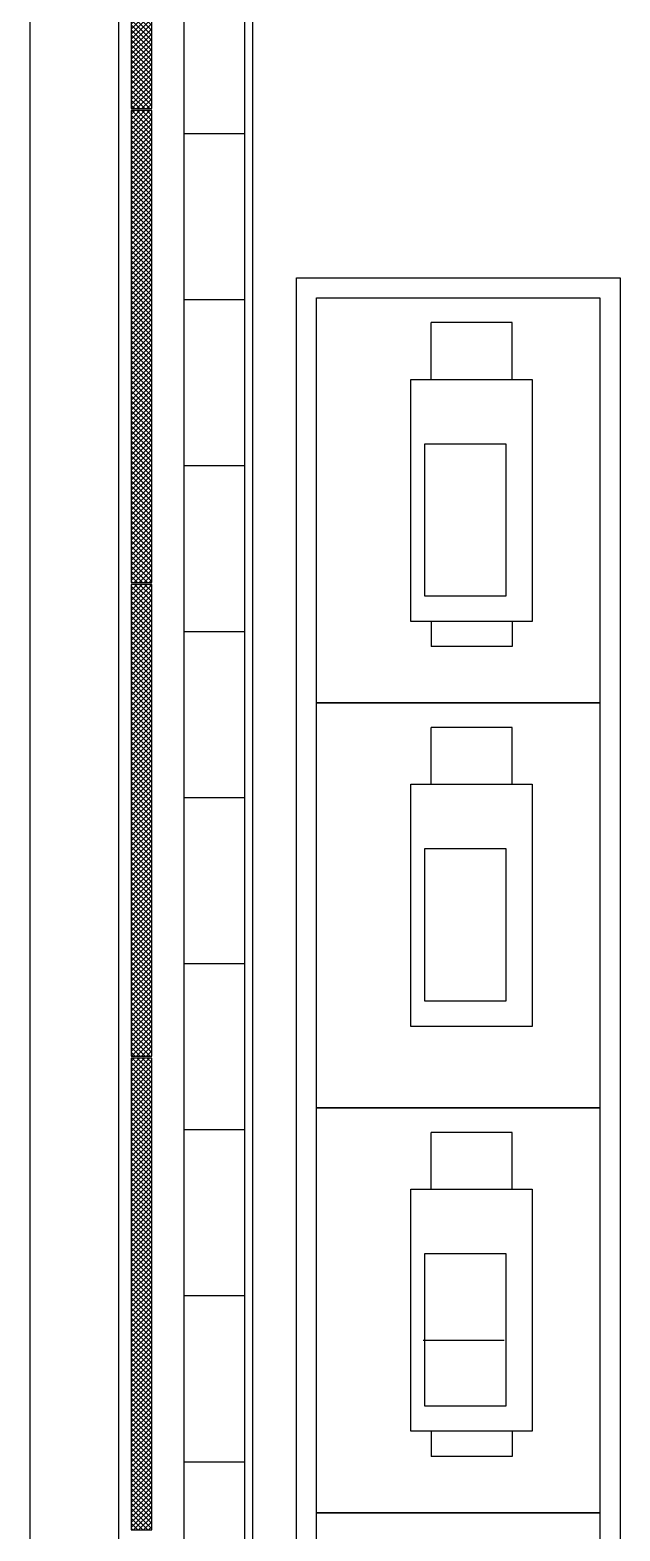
# Model space of a CAD drawing. Extents: x 2217 to 2324, y 363 to 419.
# Drawn here: x 2217.491 to 2218.95, y 405.729 to 409.436 of the extents above; entities that cross this region are included whole.
import ezdxf

# ---------------------------------------------------------------- set-up
doc = ezdxf.new("R2010")
doc.units = 0
doc.header["$LTSCALE"] = 12
doc.header["$MEASUREMENT"] = 0
for name, color, linetype in [('AISLACION', 2, 'CONTINUOUS'), ('MUEBLES', 2, 'CONTINUOUS'), ('MURO-INT', 4, 'CONTINUOUS'), ('PREMOLDHORMIGON', 7, 'CONTINUOUS')]:
    doc.layers.add(name, color=color, linetype=linetype)
pattern_1 = [(315, (0, 0), (0.006187184335, 0.006187184335), []), (45, (0, 0), (-0.006187184335, 0.006187184335), [])]

msp = doc.modelspace()

# ---------------------------------------------------------------- hatches: boundary and pattern name
at = {"layer": 'AISLACION'}
h = msp.add_hatch(dxfattribs=at)
h.set_pattern_fill('ANSI37', color=8, scale=0.07, angle=-90, style=0)
h.set_pattern_definition(pattern_1)
h.paths.add_polyline_path([(2217.7414, 409.2416), (2217.7922, 409.2416), (2217.7922, 410.4066), (2217.7414, 410.4066)])
h = msp.add_hatch(dxfattribs=at)
h.set_pattern_fill('ANSI37', color=8, scale=0.07, angle=-90, style=0)
h.set_pattern_definition(pattern_1)
h.paths.add_polyline_path([(2217.7414, 408.0716), (2217.7922, 408.0716), (2217.7922, 409.2366), (2217.7414, 409.2366)])
h = msp.add_hatch(dxfattribs=at)
h.set_pattern_fill('ANSI37', color=8, scale=0.07, angle=-90, style=0)
h.set_pattern_definition(pattern_1)
h.paths.add_polyline_path([(2217.7414, 406.9016), (2217.7922, 406.9016), (2217.7922, 408.0666), (2217.7414, 408.0666)])
h = msp.add_hatch(dxfattribs=at)
h.set_pattern_fill('ANSI37', color=8, scale=0.07, angle=-90, style=0)
h.set_pattern_definition(pattern_1)
h.paths.add_polyline_path([(2217.7414, 405.7316), (2217.7922, 405.7316), (2217.7922, 406.8966), (2217.7414, 406.8966)])
at = {"layer": 'MURO-INT'}
h = msp.add_hatch(dxfattribs=at)
h.set_pattern_fill('_U,_O', color=2, scale=0.41, pattern_type=0)
h.set_pattern_definition([(0, (0, 0), (0, 0.41), [])])
h.paths.add_polyline_path([(2218.0214, 412.7491), (2217.8714, 412.7491), (2217.8714, 401.0491), (2218.0214, 401.0491)])

# ---------------------------------------------------------------- linework, layer by layer
at = {"layer": 'AISLACION'}
for points in [[(2217.7414, 409.2416), (2217.7922, 409.2416), (2217.7922, 410.4066), (2217.7414, 410.4066)], [(2217.7414, 408.0716), (2217.7922, 408.0716), (2217.7922, 409.2366), (2217.7414, 409.2366)], [(2217.7414, 406.9016), (2217.7922, 406.9016), (2217.7922, 408.0666), (2217.7414, 408.0666)], [(2217.7414, 405.7316), (2217.7922, 405.7316), (2217.7922, 406.8966), (2217.7414, 406.8966)]]:
    msp.add_lwpolyline(points, close=True, dxfattribs=at)
at = {"layer": 'MUEBLES'}
for p, q in [((2218.483, 408.573), (2218.483, 408.7131)), ((2218.683, 408.7131), (2218.483, 408.7131)), ((2218.483, 408.573), (2218.483, 408.7131)), ((2218.683, 408.7131), (2218.483, 408.7131)), ((2218.483, 408.573), (2218.483, 408.7131)), ((2218.683, 408.7131), (2218.483, 408.7131)), ((2218.483, 408.573), (2218.483, 408.7131)), ((2218.683, 408.7131), (2218.483, 408.7131)), ((2218.483, 408.573), (2218.483, 408.7131)), ((2218.683, 408.7131), (2218.483, 408.7131)), ((2218.483, 408.573), (2218.483, 408.7131)), ((2218.683, 408.7131), (2218.483, 408.7131)), ((2218.483, 408.573), (2218.483, 408.7131)), ((2218.683, 408.7131), (2218.483, 408.7131)), ((2218.483, 408.573), (2218.483, 408.7131)), ((2218.683, 408.7131), (2218.483, 408.7131)), ((2218.483, 408.573), (2218.483, 408.7131)), ((2218.683, 408.7131), (2218.483, 408.7131)), ((2218.483, 408.573), (2218.483, 408.7131)), ((2218.683, 408.7131), (2218.483, 408.7131)), ((2218.483, 408.573), (2218.483, 408.7131)), ((2218.683, 408.7131), (2218.483, 408.7131)), ((2218.483, 408.573), (2218.483, 408.7131)), ((2218.683, 408.7131), (2218.483, 408.7131)), ((2218.483, 408.573), (2218.483, 408.7131)), ((2218.683, 408.7131), (2218.483, 408.7131)), ((2218.483, 408.573), (2218.483, 408.7131)), ((2218.683, 408.7131), (2218.483, 408.7131)), ((2218.483, 408.573), (2218.483, 408.7131)), ((2218.683, 408.7131), (2218.483, 408.7131)), ((2218.483, 408.573), (2218.483, 408.7131)), ((2218.683, 408.7131), (2218.483, 408.7131)), ((2218.483, 408.573), (2218.483, 408.7131)), ((2218.683, 408.7131), (2218.483, 408.7131)), ((2218.483, 408.573), (2218.483, 408.7131)), ((2218.683, 408.7131), (2218.483, 408.7131)), ((2218.483, 408.573), (2218.483, 408.7131)), ((2218.683, 408.7131), (2218.483, 408.7131)), ((2218.483, 408.573), (2218.483, 408.7131)), ((2218.683, 408.7131), (2218.483, 408.7131)), ((2218.483, 408.573), (2218.483, 408.7131)), ((2218.683, 408.7131), (2218.483, 408.7131)), ((2218.483, 408.573), (2218.483, 408.7131)), ((2218.683, 408.7131), (2218.483, 408.7131)), ((2218.483, 408.573), (2218.483, 408.7131)), ((2218.683, 408.7131), (2218.483, 408.7131)), ((2218.483, 408.573), (2218.483, 408.7131)), ((2218.683, 408.7131), (2218.483, 408.7131)), ((2218.483, 408.573), (2218.483, 408.7131)), ((2218.683, 408.7131), (2218.483, 408.7131)), ((2218.483, 408.573), (2218.483, 408.7131)), ((2218.683, 408.7131), (2218.483, 408.7131)), ((2218.483, 408.573), (2218.483, 408.7131)), ((2218.683, 408.7131), (2218.483, 408.7131)), ((2218.483, 408.573), (2218.483, 408.7131)), ((2218.683, 408.7131), (2218.483, 408.7131)), ((2218.483, 408.573), (2218.483, 408.7131)), ((2218.683, 408.7131), (2218.483, 408.7131)), ((2218.483, 408.573), (2218.483, 408.7131)), ((2218.683, 408.7131), (2218.483, 408.7131)), ((2218.483, 408.573), (2218.483, 408.7131)), ((2218.683, 408.7131), (2218.483, 408.7131)), ((2218.483, 408.573), (2218.483, 408.7131)), ((2218.683, 408.7131), (2218.483, 408.7131)), ((2218.683, 408.573), (2218.683, 408.7131)), ((2218.683, 408.573), (2218.683, 408.7131)), ((2218.683, 408.573), (2218.683, 408.7131)), ((2218.683, 408.573), (2218.683, 408.7131)), ((2218.683, 408.573), (2218.683, 408.7131)), ((2218.683, 408.573), (2218.683, 408.7131)), ((2218.683, 408.573), (2218.683, 408.7131)), ((2218.683, 408.573), (2218.683, 408.7131)), ((2218.683, 408.573), (2218.683, 408.7131)), ((2218.683, 408.573), (2218.683, 408.7131)), ((2218.683, 408.573), (2218.683, 408.7131)), ((2218.683, 408.573), (2218.683, 408.7131)), ((2218.683, 408.573), (2218.683, 408.7131)), ((2218.683, 408.573), (2218.683, 408.7131)), ((2218.683, 408.573), (2218.683, 408.7131)), ((2218.683, 408.573), (2218.683, 408.7131)), ((2218.683, 408.573), (2218.683, 408.7131)), ((2218.683, 408.573), (2218.683, 408.7131)), ((2218.683, 408.573), (2218.683, 408.7131)), ((2218.683, 408.573), (2218.683, 408.7131)), ((2218.683, 408.573), (2218.683, 408.7131)), ((2218.683, 408.573), (2218.683, 408.7131)), ((2218.683, 408.573), (2218.683, 408.7131)), ((2218.683, 408.573), (2218.683, 408.7131)), ((2218.683, 408.573), (2218.683, 408.7131)), ((2218.683, 408.573), (2218.683, 408.7131)), ((2218.683, 408.573), (2218.683, 408.7131)), ((2218.683, 408.573), (2218.683, 408.7131)), ((2218.683, 408.573), (2218.683, 408.7131)), ((2218.683, 408.573), (2218.683, 408.7131)), ((2218.683, 408.573), (2218.683, 408.7131)), ((2218.683, 408.573), (2218.683, 408.7131)), ((2218.483, 407.9753), (2218.483, 407.9131)), ((2218.483, 407.9753), (2218.483, 407.9131)), ((2218.483, 407.9753), (2218.483, 407.9131)), ((2218.483, 407.9753), (2218.483, 407.9131)), ((2218.483, 407.9753), (2218.483, 407.9131)), ((2218.483, 407.9753), (2218.483, 407.9131)), ((2218.483, 407.9753), (2218.483, 407.9131)), ((2218.483, 407.9753), (2218.483, 407.9131)), ((2218.483, 407.9753), (2218.483, 407.9131)), ((2218.483, 407.9753), (2218.483, 407.9131)), ((2218.483, 407.9753), (2218.483, 407.9131)), ((2218.483, 407.9753), (2218.483, 407.9131)), ((2218.483, 407.9753), (2218.483, 407.9131)), ((2218.483, 407.9753), (2218.483, 407.9131)), ((2218.483, 407.9753), (2218.483, 407.9131)), ((2218.483, 407.9753), (2218.483, 407.9131)), ((2218.483, 407.9753), (2218.483, 407.9131)), ((2218.483, 407.9753), (2218.483, 407.9131)), ((2218.483, 407.9753), (2218.483, 407.9131)), ((2218.483, 407.9753), (2218.483, 407.9131)), ((2218.483, 407.9753), (2218.483, 407.9131)), ((2218.483, 407.9753), (2218.483, 407.9131)), ((2218.483, 407.9753), (2218.483, 407.9131)), ((2218.483, 407.9753), (2218.483, 407.9131)), ((2218.483, 407.9753), (2218.483, 407.9131)), ((2218.483, 407.9753), (2218.483, 407.9131)), ((2218.483, 407.9753), (2218.483, 407.9131)), ((2218.483, 407.9753), (2218.483, 407.9131)), ((2218.483, 407.9753), (2218.483, 407.9131)), ((2218.483, 407.9753), (2218.483, 407.9131)), ((2218.483, 407.9753), (2218.483, 407.9131)), ((2218.483, 407.9753), (2218.483, 407.9131)), ((2218.683, 407.9753), (2218.683, 407.9131)), ((2218.683, 407.9753), (2218.683, 407.9131)), ((2218.683, 407.9753), (2218.683, 407.9131)), ((2218.683, 407.9753), (2218.683, 407.9131)), ((2218.683, 407.9753), (2218.683, 407.9131)), ((2218.683, 407.9753), (2218.683, 407.9131)), ((2218.683, 407.9753), (2218.683, 407.9131)), ((2218.683, 407.9753), (2218.683, 407.9131)), ((2218.683, 407.9753), (2218.683, 407.9131)), ((2218.683, 407.9753), (2218.683, 407.9131)), ((2218.683, 407.9753), (2218.683, 407.9131)), ((2218.683, 407.9753), (2218.683, 407.9131)), ((2218.683, 407.9753), (2218.683, 407.9131)), ((2218.683, 407.9753), (2218.683, 407.9131)), ((2218.683, 407.9753), (2218.683, 407.9131)), ((2218.683, 407.9753), (2218.683, 407.9131)), ((2218.683, 407.9753), (2218.683, 407.9131)), ((2218.683, 407.9753), (2218.683, 407.9131)), ((2218.683, 407.9753), (2218.683, 407.9131)), ((2218.683, 407.9753), (2218.683, 407.9131)), ((2218.683, 407.9753), (2218.683, 407.9131)), ((2218.683, 407.9753), (2218.683, 407.9131)), ((2218.683, 407.9753), (2218.683, 407.9131)), ((2218.683, 407.9753), (2218.683, 407.9131)), ((2218.683, 407.9753), (2218.683, 407.9131)), ((2218.683, 407.9753), (2218.683, 407.9131)), ((2218.683, 407.9753), (2218.683, 407.9131)), ((2218.683, 407.9753), (2218.683, 407.9131)), ((2218.683, 407.9753), (2218.683, 407.9131)), ((2218.683, 407.9753), (2218.683, 407.9131)), ((2218.683, 407.9753), (2218.683, 407.9131)), ((2218.683, 407.9753), (2218.683, 407.9131)), ((2218.683, 407.9131), (2218.483, 407.9131)), ((2218.683, 407.9131), (2218.483, 407.9131)), ((2218.683, 407.9131), (2218.483, 407.9131)), ((2218.683, 407.9131), (2218.483, 407.9131)), ((2218.683, 407.9131), (2218.483, 407.9131)), ((2218.683, 407.9131), (2218.483, 407.9131)), ((2218.683, 407.9131), (2218.483, 407.9131)), ((2218.683, 407.9131), (2218.483, 407.9131)), ((2218.683, 407.9131), (2218.483, 407.9131)), ((2218.683, 407.9131), (2218.483, 407.9131)), ((2218.683, 407.9131), (2218.483, 407.9131)), ((2218.683, 407.9131), (2218.483, 407.9131)), ((2218.683, 407.9131), (2218.483, 407.9131)), ((2218.683, 407.9131), (2218.483, 407.9131)), ((2218.683, 407.9131), (2218.483, 407.9131)), ((2218.683, 407.9131), (2218.483, 407.9131)), ((2218.683, 407.9131), (2218.483, 407.9131)), ((2218.683, 407.9131), (2218.483, 407.9131)), ((2218.683, 407.9131), (2218.483, 407.9131)), ((2218.683, 407.9131), (2218.483, 407.9131)), ((2218.683, 407.9131), (2218.483, 407.9131)), ((2218.683, 407.9131), (2218.483, 407.9131)), ((2218.683, 407.9131), (2218.483, 407.9131)), ((2218.683, 407.9131), (2218.483, 407.9131)), ((2218.683, 407.9131), (2218.483, 407.9131)), ((2218.683, 407.9131), (2218.483, 407.9131)), ((2218.683, 407.9131), (2218.483, 407.9131)), ((2218.683, 407.9131), (2218.483, 407.9131)), ((2218.683, 407.9131), (2218.483, 407.9131)), ((2218.683, 407.9131), (2218.483, 407.9131)), ((2218.683, 407.9131), (2218.483, 407.9131)), ((2218.683, 407.9131), (2218.483, 407.9131)), ((2218.483, 407.573), (2218.483, 407.7131)), ((2218.683, 407.7131), (2218.483, 407.7131)), ((2218.483, 407.573), (2218.483, 407.7131)), ((2218.683, 407.7131), (2218.483, 407.7131)), ((2218.483, 407.573), (2218.483, 407.7131)), ((2218.683, 407.7131), (2218.483, 407.7131)), ((2218.483, 407.573), (2218.483, 407.7131)), ((2218.683, 407.7131), (2218.483, 407.7131)), ((2218.483, 407.573), (2218.483, 407.7131)), ((2218.683, 407.7131), (2218.483, 407.7131)), ((2218.483, 407.573), (2218.483, 407.7131)), ((2218.683, 407.7131), (2218.483, 407.7131)), ((2218.483, 407.573), (2218.483, 407.7131)), ((2218.683, 407.7131), (2218.483, 407.7131)), ((2218.483, 407.573), (2218.483, 407.7131)), ((2218.683, 407.7131), (2218.483, 407.7131)), ((2218.483, 407.573), (2218.483, 407.7131)), ((2218.683, 407.7131), (2218.483, 407.7131)), ((2218.483, 407.573), (2218.483, 407.7131)), ((2218.683, 407.7131), (2218.483, 407.7131)), ((2218.483, 407.573), (2218.483, 407.7131)), ((2218.683, 407.7131), (2218.483, 407.7131)), ((2218.483, 407.573), (2218.483, 407.7131)), ((2218.683, 407.7131), (2218.483, 407.7131)), ((2218.483, 407.573), (2218.483, 407.7131)), ((2218.683, 407.7131), (2218.483, 407.7131)), ((2218.483, 407.573), (2218.483, 407.7131)), ((2218.683, 407.7131), (2218.483, 407.7131)), ((2218.483, 407.573), (2218.483, 407.7131)), ((2218.683, 407.7131), (2218.483, 407.7131)), ((2218.483, 407.573), (2218.483, 407.7131)), ((2218.683, 407.7131), (2218.483, 407.7131)), ((2218.483, 407.573), (2218.483, 407.7131)), ((2218.683, 407.7131), (2218.483, 407.7131)), ((2218.483, 407.573), (2218.483, 407.7131)), ((2218.683, 407.7131), (2218.483, 407.7131)), ((2218.483, 407.573), (2218.483, 407.7131)), ((2218.683, 407.7131), (2218.483, 407.7131)), ((2218.483, 407.573), (2218.483, 407.7131)), ((2218.683, 407.7131), (2218.483, 407.7131)), ((2218.483, 407.573), (2218.483, 407.7131)), ((2218.683, 407.7131), (2218.483, 407.7131)), ((2218.483, 407.573), (2218.483, 407.7131)), ((2218.683, 407.7131), (2218.483, 407.7131)), ((2218.483, 407.573), (2218.483, 407.7131)), ((2218.683, 407.7131), (2218.483, 407.7131)), ((2218.483, 407.573), (2218.483, 407.7131)), ((2218.683, 407.7131), (2218.483, 407.7131)), ((2218.483, 407.573), (2218.483, 407.7131)), ((2218.683, 407.7131), (2218.483, 407.7131)), ((2218.483, 407.573), (2218.483, 407.7131)), ((2218.683, 407.7131), (2218.483, 407.7131)), ((2218.483, 407.573), (2218.483, 407.7131)), ((2218.683, 407.7131), (2218.483, 407.7131)), ((2218.483, 407.573), (2218.483, 407.7131)), ((2218.683, 407.7131), (2218.483, 407.7131)), ((2218.483, 407.573), (2218.483, 407.7131)), ((2218.683, 407.7131), (2218.483, 407.7131)), ((2218.483, 407.573), (2218.483, 407.7131)), ((2218.683, 407.7131), (2218.483, 407.7131)), ((2218.483, 407.573), (2218.483, 407.7131)), ((2218.683, 407.7131), (2218.483, 407.7131)), ((2218.483, 407.573), (2218.483, 407.7131)), ((2218.683, 407.7131), (2218.483, 407.7131)), ((2218.683, 407.573), (2218.683, 407.7131)), ((2218.683, 407.573), (2218.683, 407.7131)), ((2218.683, 407.573), (2218.683, 407.7131)), ((2218.683, 407.573), (2218.683, 407.7131)), ((2218.683, 407.573), (2218.683, 407.7131)), ((2218.683, 407.573), (2218.683, 407.7131)), ((2218.683, 407.573), (2218.683, 407.7131)), ((2218.683, 407.573), (2218.683, 407.7131)), ((2218.683, 407.573), (2218.683, 407.7131)), ((2218.683, 407.573), (2218.683, 407.7131)), ((2218.683, 407.573), (2218.683, 407.7131)), ((2218.683, 407.573), (2218.683, 407.7131)), ((2218.683, 407.573), (2218.683, 407.7131)), ((2218.683, 407.573), (2218.683, 407.7131)), ((2218.683, 407.573), (2218.683, 407.7131)), ((2218.683, 407.573), (2218.683, 407.7131)), ((2218.683, 407.573), (2218.683, 407.7131)), ((2218.683, 407.573), (2218.683, 407.7131)), ((2218.683, 407.573), (2218.683, 407.7131)), ((2218.683, 407.573), (2218.683, 407.7131)), ((2218.683, 407.573), (2218.683, 407.7131)), ((2218.683, 407.573), (2218.683, 407.7131)), ((2218.683, 407.573), (2218.683, 407.7131)), ((2218.683, 407.573), (2218.683, 407.7131)), ((2218.683, 407.573), (2218.683, 407.7131)), ((2218.683, 407.573), (2218.683, 407.7131)), ((2218.683, 407.573), (2218.683, 407.7131)), ((2218.683, 407.573), (2218.683, 407.7131)), ((2218.683, 407.573), (2218.683, 407.7131)), ((2218.683, 407.573), (2218.683, 407.7131)), ((2218.683, 407.573), (2218.683, 407.7131)), ((2218.683, 407.573), (2218.683, 407.7131)), ((2218.483, 406.573), (2218.483, 406.7131)), ((2218.683, 406.7131), (2218.483, 406.7131)), ((2218.483, 406.573), (2218.483, 406.7131)), ((2218.683, 406.7131), (2218.483, 406.7131)), ((2218.483, 406.573), (2218.483, 406.7131)), ((2218.683, 406.7131), (2218.483, 406.7131)), ((2218.483, 406.573), (2218.483, 406.7131)), ((2218.683, 406.7131), (2218.483, 406.7131)), ((2218.483, 406.573), (2218.483, 406.7131)), ((2218.683, 406.7131), (2218.483, 406.7131)), ((2218.483, 406.573), (2218.483, 406.7131)), ((2218.683, 406.7131), (2218.483, 406.7131)), ((2218.483, 406.573), (2218.483, 406.7131)), ((2218.683, 406.7131), (2218.483, 406.7131)), ((2218.483, 406.573), (2218.483, 406.7131)), ((2218.683, 406.7131), (2218.483, 406.7131)), ((2218.483, 406.573), (2218.483, 406.7131)), ((2218.683, 406.7131), (2218.483, 406.7131)), ((2218.483, 406.573), (2218.483, 406.7131)), ((2218.683, 406.7131), (2218.483, 406.7131)), ((2218.483, 406.573), (2218.483, 406.7131)), ((2218.683, 406.7131), (2218.483, 406.7131)), ((2218.483, 406.573), (2218.483, 406.7131)), ((2218.683, 406.7131), (2218.483, 406.7131)), ((2218.483, 406.573), (2218.483, 406.7131)), ((2218.683, 406.7131), (2218.483, 406.7131)), ((2218.483, 406.573), (2218.483, 406.7131)), ((2218.683, 406.7131), (2218.483, 406.7131)), ((2218.483, 406.573), (2218.483, 406.7131)), ((2218.683, 406.7131), (2218.483, 406.7131)), ((2218.483, 406.573), (2218.483, 406.7131)), ((2218.683, 406.7131), (2218.483, 406.7131)), ((2218.483, 406.573), (2218.483, 406.7131)), ((2218.683, 406.7131), (2218.483, 406.7131)), ((2218.483, 406.573), (2218.483, 406.7131)), ((2218.683, 406.7131), (2218.483, 406.7131)), ((2218.483, 406.573), (2218.483, 406.7131)), ((2218.683, 406.7131), (2218.483, 406.7131)), ((2218.483, 406.573), (2218.483, 406.7131)), ((2218.683, 406.7131), (2218.483, 406.7131)), ((2218.483, 406.573), (2218.483, 406.7131)), ((2218.683, 406.7131), (2218.483, 406.7131)), ((2218.483, 406.573), (2218.483, 406.7131)), ((2218.683, 406.7131), (2218.483, 406.7131)), ((2218.483, 406.573), (2218.483, 406.7131)), ((2218.683, 406.7131), (2218.483, 406.7131)), ((2218.483, 406.573), (2218.483, 406.7131)), ((2218.683, 406.7131), (2218.483, 406.7131)), ((2218.483, 406.573), (2218.483, 406.7131)), ((2218.683, 406.7131), (2218.483, 406.7131)), ((2218.483, 406.573), (2218.483, 406.7131)), ((2218.683, 406.7131), (2218.483, 406.7131)), ((2218.483, 406.573), (2218.483, 406.7131)), ((2218.683, 406.7131), (2218.483, 406.7131)), ((2218.483, 406.573), (2218.483, 406.7131)), ((2218.683, 406.7131), (2218.483, 406.7131)), ((2218.483, 406.573), (2218.483, 406.7131)), ((2218.683, 406.7131), (2218.483, 406.7131)), ((2218.483, 406.573), (2218.483, 406.7131)), ((2218.683, 406.7131), (2218.483, 406.7131)), ((2218.483, 406.573), (2218.483, 406.7131)), ((2218.683, 406.7131), (2218.483, 406.7131)), ((2218.483, 406.573), (2218.483, 406.7131)), ((2218.683, 406.7131), (2218.483, 406.7131)), ((2218.683, 406.573), (2218.683, 406.7131)), ((2218.683, 406.573), (2218.683, 406.7131)), ((2218.683, 406.573), (2218.683, 406.7131)), ((2218.683, 406.573), (2218.683, 406.7131)), ((2218.683, 406.573), (2218.683, 406.7131)), ((2218.683, 406.573), (2218.683, 406.7131)), ((2218.683, 406.573), (2218.683, 406.7131)), ((2218.683, 406.573), (2218.683, 406.7131)), ((2218.683, 406.573), (2218.683, 406.7131)), ((2218.683, 406.573), (2218.683, 406.7131)), ((2218.683, 406.573), (2218.683, 406.7131)), ((2218.683, 406.573), (2218.683, 406.7131)), ((2218.683, 406.573), (2218.683, 406.7131)), ((2218.683, 406.573), (2218.683, 406.7131)), ((2218.683, 406.573), (2218.683, 406.7131)), ((2218.683, 406.573), (2218.683, 406.7131)), ((2218.683, 406.573), (2218.683, 406.7131)), ((2218.683, 406.573), (2218.683, 406.7131)), ((2218.683, 406.573), (2218.683, 406.7131)), ((2218.683, 406.573), (2218.683, 406.7131)), ((2218.683, 406.573), (2218.683, 406.7131)), ((2218.683, 406.573), (2218.683, 406.7131)), ((2218.683, 406.573), (2218.683, 406.7131)), ((2218.683, 406.573), (2218.683, 406.7131)), ((2218.683, 406.573), (2218.683, 406.7131)), ((2218.683, 406.573), (2218.683, 406.7131)), ((2218.683, 406.573), (2218.683, 406.7131)), ((2218.683, 406.573), (2218.683, 406.7131)), ((2218.683, 406.573), (2218.683, 406.7131)), ((2218.683, 406.573), (2218.683, 406.7131)), ((2218.683, 406.573), (2218.683, 406.7131)), ((2218.683, 406.573), (2218.683, 406.7131)), ((2218.6637, 406.1992), (2218.4637, 406.1992)), ((2218.6637, 406.1992), (2218.4637, 406.1992)), ((2218.6637, 406.1992), (2218.4637, 406.1992)), ((2218.6637, 406.1992), (2218.4637, 406.1992)), ((2218.6637, 406.1992), (2218.4637, 406.1992)), ((2218.6637, 406.1992), (2218.4637, 406.1992)), ((2218.6637, 406.1992), (2218.4637, 406.1992)), ((2218.6637, 406.1992), (2218.4637, 406.1992)), ((2218.6637, 406.1992), (2218.4637, 406.1992)), ((2218.6637, 406.1992), (2218.4637, 406.1992)), ((2218.6637, 406.1992), (2218.4637, 406.1992)), ((2218.6637, 406.1992), (2218.4637, 406.1992)), ((2218.6637, 406.1992), (2218.4637, 406.1992)), ((2218.6637, 406.1992), (2218.4637, 406.1992)), ((2218.6637, 406.1992), (2218.4637, 406.1992)), ((2218.6637, 406.1992), (2218.4637, 406.1992)), ((2218.6637, 406.1992), (2218.4637, 406.1992)), ((2218.6637, 406.1992), (2218.4637, 406.1992)), ((2218.6637, 406.1992), (2218.4637, 406.1992)), ((2218.6637, 406.1992), (2218.4637, 406.1992)), ((2218.6637, 406.1992), (2218.4637, 406.1992)), ((2218.6637, 406.1992), (2218.4637, 406.1992)), ((2218.6637, 406.1992), (2218.4637, 406.1992)), ((2218.6637, 406.1992), (2218.4637, 406.1992)), ((2218.6637, 406.1992), (2218.4637, 406.1992)), ((2218.6637, 406.1992), (2218.4637, 406.1992)), ((2218.6637, 406.1992), (2218.4637, 406.1992)), ((2218.6637, 406.1992), (2218.4637, 406.1992)), ((2218.6637, 406.1992), (2218.4637, 406.1992)), ((2218.6637, 406.1992), (2218.4637, 406.1992)), ((2218.6637, 406.1992), (2218.4637, 406.1992)), ((2218.6637, 406.1992), (2218.4637, 406.1992)), ((2218.483, 405.9753), (2218.483, 405.9131)), ((2218.483, 405.9753), (2218.483, 405.9131)), ((2218.483, 405.9753), (2218.483, 405.9131)), ((2218.483, 405.9753), (2218.483, 405.9131)), ((2218.483, 405.9753), (2218.483, 405.9131)), ((2218.483, 405.9753), (2218.483, 405.9131)), ((2218.483, 405.9753), (2218.483, 405.9131)), ((2218.483, 405.9753), (2218.483, 405.9131)), ((2218.483, 405.9753), (2218.483, 405.9131)), ((2218.483, 405.9753), (2218.483, 405.9131)), ((2218.483, 405.9753), (2218.483, 405.9131)), ((2218.483, 405.9753), (2218.483, 405.9131)), ((2218.483, 405.9753), (2218.483, 405.9131)), ((2218.483, 405.9753), (2218.483, 405.9131)), ((2218.483, 405.9753), (2218.483, 405.9131)), ((2218.483, 405.9753), (2218.483, 405.9131)), ((2218.483, 405.9753), (2218.483, 405.9131)), ((2218.483, 405.9753), (2218.483, 405.9131)), ((2218.483, 405.9753), (2218.483, 405.9131)), ((2218.483, 405.9753), (2218.483, 405.9131)), ((2218.483, 405.9753), (2218.483, 405.9131)), ((2218.483, 405.9753), (2218.483, 405.9131)), ((2218.483, 405.9753), (2218.483, 405.9131)), ((2218.483, 405.9753), (2218.483, 405.9131)), ((2218.483, 405.9753), (2218.483, 405.9131)), ((2218.483, 405.9753), (2218.483, 405.9131)), ((2218.483, 405.9753), (2218.483, 405.9131)), ((2218.483, 405.9753), (2218.483, 405.9131)), ((2218.483, 405.9753), (2218.483, 405.9131)), ((2218.483, 405.9753), (2218.483, 405.9131)), ((2218.483, 405.9753), (2218.483, 405.9131)), ((2218.483, 405.9753), (2218.483, 405.9131)), ((2218.683, 405.9753), (2218.683, 405.9131)), ((2218.683, 405.9753), (2218.683, 405.9131)), ((2218.683, 405.9753), (2218.683, 405.9131)), ((2218.683, 405.9753), (2218.683, 405.9131)), ((2218.683, 405.9753), (2218.683, 405.9131)), ((2218.683, 405.9753), (2218.683, 405.9131)), ((2218.683, 405.9753), (2218.683, 405.9131)), ((2218.683, 405.9753), (2218.683, 405.9131)), ((2218.683, 405.9753), (2218.683, 405.9131)), ((2218.683, 405.9753), (2218.683, 405.9131)), ((2218.683, 405.9753), (2218.683, 405.9131)), ((2218.683, 405.9753), (2218.683, 405.9131)), ((2218.683, 405.9753), (2218.683, 405.9131)), ((2218.683, 405.9753), (2218.683, 405.9131)), ((2218.683, 405.9753), (2218.683, 405.9131)), ((2218.683, 405.9753), (2218.683, 405.9131)), ((2218.683, 405.9753), (2218.683, 405.9131)), ((2218.683, 405.9753), (2218.683, 405.9131)), ((2218.683, 405.9753), (2218.683, 405.9131)), ((2218.683, 405.9753), (2218.683, 405.9131)), ((2218.683, 405.9753), (2218.683, 405.9131)), ((2218.683, 405.9753), (2218.683, 405.9131)), ((2218.683, 405.9753), (2218.683, 405.9131)), ((2218.683, 405.9753), (2218.683, 405.9131)), ((2218.683, 405.9753), (2218.683, 405.9131)), ((2218.683, 405.9753), (2218.683, 405.9131)), ((2218.683, 405.9753), (2218.683, 405.9131)), ((2218.683, 405.9753), (2218.683, 405.9131)), ((2218.683, 405.9753), (2218.683, 405.9131)), ((2218.683, 405.9753), (2218.683, 405.9131)), ((2218.683, 405.9753), (2218.683, 405.9131)), ((2218.683, 405.9753), (2218.683, 405.9131)), ((2218.683, 405.9131), (2218.483, 405.9131)), ((2218.683, 405.9131), (2218.483, 405.9131)), ((2218.683, 405.9131), (2218.483, 405.9131)), ((2218.683, 405.9131), (2218.483, 405.9131)), ((2218.683, 405.9131), (2218.483, 405.9131)), ((2218.683, 405.9131), (2218.483, 405.9131)), ((2218.683, 405.9131), (2218.483, 405.9131)), ((2218.683, 405.9131), (2218.483, 405.9131)), ((2218.683, 405.9131), (2218.483, 405.9131)), ((2218.683, 405.9131), (2218.483, 405.9131)), ((2218.683, 405.9131), (2218.483, 405.9131)), ((2218.683, 405.9131), (2218.483, 405.9131)), ((2218.683, 405.9131), (2218.483, 405.9131)), ((2218.683, 405.9131), (2218.483, 405.9131)), ((2218.683, 405.9131), (2218.483, 405.9131)), ((2218.683, 405.9131), (2218.483, 405.9131)), ((2218.683, 405.9131), (2218.483, 405.9131)), ((2218.683, 405.9131), (2218.483, 405.9131)), ((2218.683, 405.9131), (2218.483, 405.9131)), ((2218.683, 405.9131), (2218.483, 405.9131)), ((2218.683, 405.9131), (2218.483, 405.9131)), ((2218.683, 405.9131), (2218.483, 405.9131)), ((2218.683, 405.9131), (2218.483, 405.9131)), ((2218.683, 405.9131), (2218.483, 405.9131)), ((2218.683, 405.9131), (2218.483, 405.9131)), ((2218.683, 405.9131), (2218.483, 405.9131)), ((2218.683, 405.9131), (2218.483, 405.9131)), ((2218.683, 405.9131), (2218.483, 405.9131)), ((2218.683, 405.9131), (2218.483, 405.9131)), ((2218.683, 405.9131), (2218.483, 405.9131)), ((2218.683, 405.9131), (2218.483, 405.9131)), ((2218.683, 405.9131), (2218.483, 405.9131))]:
    msp.add_line(p, q, dxfattribs=at)
at = {"layer": 'MUEBLES', "color": 8}
msp.add_lwpolyline([(2218.1499, 408.8241), (2218.9499, 408.8241), (2218.9499, 403.7241), (2218.1499, 403.7241)], close=True, dxfattribs=at)
at = {"layer": 'MUEBLES'}
for points in [[(2218.8999, 407.7741), (2218.1999, 407.7741), (2218.1999, 408.7741), (2218.8999, 408.7741)], [(2218.433, 407.9753), (2218.433, 408.573), (2218.733, 408.573), (2218.733, 407.9753)], [(2218.433, 407.9753), (2218.433, 408.573), (2218.733, 408.573), (2218.733, 407.9753)], [(2218.433, 407.9753), (2218.433, 408.573), (2218.733, 408.573), (2218.733, 407.9753)], [(2218.433, 407.9753), (2218.433, 408.573), (2218.733, 408.573), (2218.733, 407.9753)], [(2218.433, 407.9753), (2218.433, 408.573), (2218.733, 408.573), (2218.733, 407.9753)], [(2218.433, 407.9753), (2218.433, 408.573), (2218.733, 408.573), (2218.733, 407.9753)], [(2218.433, 407.9753), (2218.433, 408.573), (2218.733, 408.573), (2218.733, 407.9753)], [(2218.433, 407.9753), (2218.433, 408.573), (2218.733, 408.573), (2218.733, 407.9753)], [(2218.433, 407.9753), (2218.433, 408.573), (2218.733, 408.573), (2218.733, 407.9753)], [(2218.433, 407.9753), (2218.433, 408.573), (2218.733, 408.573), (2218.733, 407.9753)], [(2218.433, 407.9753), (2218.433, 408.573), (2218.733, 408.573), (2218.733, 407.9753)], [(2218.433, 407.9753), (2218.433, 408.573), (2218.733, 408.573), (2218.733, 407.9753)], [(2218.433, 407.9753), (2218.433, 408.573), (2218.733, 408.573), (2218.733, 407.9753)], [(2218.433, 407.9753), (2218.433, 408.573), (2218.733, 408.573), (2218.733, 407.9753)], [(2218.433, 407.9753), (2218.433, 408.573), (2218.733, 408.573), (2218.733, 407.9753)], [(2218.433, 407.9753), (2218.433, 408.573), (2218.733, 408.573), (2218.733, 407.9753)], [(2218.433, 407.9753), (2218.433, 408.573), (2218.733, 408.573), (2218.733, 407.9753)], [(2218.433, 407.9753), (2218.433, 408.573), (2218.733, 408.573), (2218.733, 407.9753)], [(2218.433, 407.9753), (2218.433, 408.573), (2218.733, 408.573), (2218.733, 407.9753)], [(2218.433, 407.9753), (2218.433, 408.573), (2218.733, 408.573), (2218.733, 407.9753)], [(2218.433, 407.9753), (2218.433, 408.573), (2218.733, 408.573), (2218.733, 407.9753)], [(2218.433, 407.9753), (2218.433, 408.573), (2218.733, 408.573), (2218.733, 407.9753)], [(2218.433, 407.9753), (2218.433, 408.573), (2218.733, 408.573), (2218.733, 407.9753)], [(2218.433, 407.9753), (2218.433, 408.573), (2218.733, 408.573), (2218.733, 407.9753)], [(2218.433, 407.9753), (2218.433, 408.573), (2218.733, 408.573), (2218.733, 407.9753)], [(2218.433, 407.9753), (2218.433, 408.573), (2218.733, 408.573), (2218.733, 407.9753)], [(2218.433, 407.9753), (2218.433, 408.573), (2218.733, 408.573), (2218.733, 407.9753)], [(2218.433, 407.9753), (2218.433, 408.573), (2218.733, 408.573), (2218.733, 407.9753)], [(2218.433, 407.9753), (2218.433, 408.573), (2218.733, 408.573), (2218.733, 407.9753)], [(2218.433, 407.9753), (2218.433, 408.573), (2218.733, 408.573), (2218.733, 407.9753)], [(2218.433, 407.9753), (2218.433, 408.573), (2218.733, 408.573), (2218.733, 407.9753)], [(2218.433, 407.9753), (2218.433, 408.573), (2218.733, 408.573), (2218.733, 407.9753)], [(2218.4675, 408.0375), (2218.4675, 408.4142), (2218.6675, 408.4142), (2218.6675, 408.0375)], [(2218.4675, 408.0375), (2218.4675, 408.4142), (2218.6675, 408.4142), (2218.6675, 408.0375)], [(2218.4675, 408.0375), (2218.4675, 408.4142), (2218.6675, 408.4142), (2218.6675, 408.0375)], [(2218.4675, 408.0375), (2218.4675, 408.4142), (2218.6675, 408.4142), (2218.6675, 408.0375)], [(2218.4675, 408.0375), (2218.4675, 408.4142), (2218.6675, 408.4142), (2218.6675, 408.0375)], [(2218.4675, 408.0375), (2218.4675, 408.4142), (2218.6675, 408.4142), (2218.6675, 408.0375)], [(2218.4675, 408.0375), (2218.4675, 408.4142), (2218.6675, 408.4142), (2218.6675, 408.0375)], [(2218.4675, 408.0375), (2218.4675, 408.4142), (2218.6675, 408.4142), (2218.6675, 408.0375)], [(2218.4675, 408.0375), (2218.4675, 408.4142), (2218.6675, 408.4142), (2218.6675, 408.0375)], [(2218.4675, 408.0375), (2218.4675, 408.4142), (2218.6675, 408.4142), (2218.6675, 408.0375)], [(2218.4675, 408.0375), (2218.4675, 408.4142), (2218.6675, 408.4142), (2218.6675, 408.0375)], [(2218.4675, 408.0375), (2218.4675, 408.4142), (2218.6675, 408.4142), (2218.6675, 408.0375)], [(2218.4675, 408.0375), (2218.4675, 408.4142), (2218.6675, 408.4142), (2218.6675, 408.0375)], [(2218.4675, 408.0375), (2218.4675, 408.4142), (2218.6675, 408.4142), (2218.6675, 408.0375)], [(2218.4675, 408.0375), (2218.4675, 408.4142), (2218.6675, 408.4142), (2218.6675, 408.0375)], [(2218.4675, 408.0375), (2218.4675, 408.4142), (2218.6675, 408.4142), (2218.6675, 408.0375)], [(2218.4675, 408.0375), (2218.4675, 408.4142), (2218.6675, 408.4142), (2218.6675, 408.0375)], [(2218.4675, 408.0375), (2218.4675, 408.4142), (2218.6675, 408.4142), (2218.6675, 408.0375)], [(2218.4675, 408.0375), (2218.4675, 408.4142), (2218.6675, 408.4142), (2218.6675, 408.0375)], [(2218.4675, 408.0375), (2218.4675, 408.4142), (2218.6675, 408.4142), (2218.6675, 408.0375)], [(2218.4675, 408.0375), (2218.4675, 408.4142), (2218.6675, 408.4142), (2218.6675, 408.0375)], [(2218.4675, 408.0375), (2218.4675, 408.4142), (2218.6675, 408.4142), (2218.6675, 408.0375)], [(2218.4675, 408.0375), (2218.4675, 408.4142), (2218.6675, 408.4142), (2218.6675, 408.0375)], [(2218.4675, 408.0375), (2218.4675, 408.4142), (2218.6675, 408.4142), (2218.6675, 408.0375)], [(2218.4675, 408.0375), (2218.4675, 408.4142), (2218.6675, 408.4142), (2218.6675, 408.0375)], [(2218.4675, 408.0375), (2218.4675, 408.4142), (2218.6675, 408.4142), (2218.6675, 408.0375)], [(2218.4675, 408.0375), (2218.4675, 408.4142), (2218.6675, 408.4142), (2218.6675, 408.0375)], [(2218.4675, 408.0375), (2218.4675, 408.4142), (2218.6675, 408.4142), (2218.6675, 408.0375)], [(2218.4675, 408.0375), (2218.4675, 408.4142), (2218.6675, 408.4142), (2218.6675, 408.0375)], [(2218.4675, 408.0375), (2218.4675, 408.4142), (2218.6675, 408.4142), (2218.6675, 408.0375)], [(2218.4675, 408.0375), (2218.4675, 408.4142), (2218.6675, 408.4142), (2218.6675, 408.0375)], [(2218.4675, 408.0375), (2218.4675, 408.4142), (2218.6675, 408.4142), (2218.6675, 408.0375)], [(2218.8999, 406.7741), (2218.1999, 406.7741), (2218.1999, 407.7741), (2218.8999, 407.7741)], [(2218.433, 406.9753), (2218.433, 407.573), (2218.733, 407.573), (2218.733, 406.9753)], [(2218.433, 406.9753), (2218.433, 407.573), (2218.733, 407.573), (2218.733, 406.9753)], [(2218.433, 406.9753), (2218.433, 407.573), (2218.733, 407.573), (2218.733, 406.9753)], [(2218.433, 406.9753), (2218.433, 407.573), (2218.733, 407.573), (2218.733, 406.9753)], [(2218.433, 406.9753), (2218.433, 407.573), (2218.733, 407.573), (2218.733, 406.9753)], [(2218.433, 406.9753), (2218.433, 407.573), (2218.733, 407.573), (2218.733, 406.9753)], [(2218.433, 406.9753), (2218.433, 407.573), (2218.733, 407.573), (2218.733, 406.9753)], [(2218.433, 406.9753), (2218.433, 407.573), (2218.733, 407.573), (2218.733, 406.9753)], [(2218.433, 406.9753), (2218.433, 407.573), (2218.733, 407.573), (2218.733, 406.9753)], [(2218.433, 406.9753), (2218.433, 407.573), (2218.733, 407.573), (2218.733, 406.9753)], [(2218.433, 406.9753), (2218.433, 407.573), (2218.733, 407.573), (2218.733, 406.9753)], [(2218.433, 406.9753), (2218.433, 407.573), (2218.733, 407.573), (2218.733, 406.9753)], [(2218.433, 406.9753), (2218.433, 407.573), (2218.733, 407.573), (2218.733, 406.9753)], [(2218.433, 406.9753), (2218.433, 407.573), (2218.733, 407.573), (2218.733, 406.9753)], [(2218.433, 406.9753), (2218.433, 407.573), (2218.733, 407.573), (2218.733, 406.9753)], [(2218.433, 406.9753), (2218.433, 407.573), (2218.733, 407.573), (2218.733, 406.9753)], [(2218.433, 406.9753), (2218.433, 407.573), (2218.733, 407.573), (2218.733, 406.9753)], [(2218.433, 406.9753), (2218.433, 407.573), (2218.733, 407.573), (2218.733, 406.9753)], [(2218.433, 406.9753), (2218.433, 407.573), (2218.733, 407.573), (2218.733, 406.9753)], [(2218.433, 406.9753), (2218.433, 407.573), (2218.733, 407.573), (2218.733, 406.9753)], [(2218.433, 406.9753), (2218.433, 407.573), (2218.733, 407.573), (2218.733, 406.9753)], [(2218.433, 406.9753), (2218.433, 407.573), (2218.733, 407.573), (2218.733, 406.9753)], [(2218.433, 406.9753), (2218.433, 407.573), (2218.733, 407.573), (2218.733, 406.9753)], [(2218.433, 406.9753), (2218.433, 407.573), (2218.733, 407.573), (2218.733, 406.9753)], [(2218.433, 406.9753), (2218.433, 407.573), (2218.733, 407.573), (2218.733, 406.9753)], [(2218.433, 406.9753), (2218.433, 407.573), (2218.733, 407.573), (2218.733, 406.9753)], [(2218.433, 406.9753), (2218.433, 407.573), (2218.733, 407.573), (2218.733, 406.9753)], [(2218.433, 406.9753), (2218.433, 407.573), (2218.733, 407.573), (2218.733, 406.9753)], [(2218.433, 406.9753), (2218.433, 407.573), (2218.733, 407.573), (2218.733, 406.9753)], [(2218.433, 406.9753), (2218.433, 407.573), (2218.733, 407.573), (2218.733, 406.9753)], [(2218.433, 406.9753), (2218.433, 407.573), (2218.733, 407.573), (2218.733, 406.9753)], [(2218.433, 406.9753), (2218.433, 407.573), (2218.733, 407.573), (2218.733, 406.9753)], [(2218.4675, 407.0375), (2218.4675, 407.4142), (2218.6675, 407.4142), (2218.6675, 407.0375)], [(2218.4675, 407.0375), (2218.4675, 407.4142), (2218.6675, 407.4142), (2218.6675, 407.0375)], [(2218.4675, 407.0375), (2218.4675, 407.4142), (2218.6675, 407.4142), (2218.6675, 407.0375)], [(2218.4675, 407.0375), (2218.4675, 407.4142), (2218.6675, 407.4142), (2218.6675, 407.0375)], [(2218.4675, 407.0375), (2218.4675, 407.4142), (2218.6675, 407.4142), (2218.6675, 407.0375)], [(2218.4675, 407.0375), (2218.4675, 407.4142), (2218.6675, 407.4142), (2218.6675, 407.0375)], [(2218.4675, 407.0375), (2218.4675, 407.4142), (2218.6675, 407.4142), (2218.6675, 407.0375)], [(2218.4675, 407.0375), (2218.4675, 407.4142), (2218.6675, 407.4142), (2218.6675, 407.0375)], [(2218.4675, 407.0375), (2218.4675, 407.4142), (2218.6675, 407.4142), (2218.6675, 407.0375)], [(2218.4675, 407.0375), (2218.4675, 407.4142), (2218.6675, 407.4142), (2218.6675, 407.0375)], [(2218.4675, 407.0375), (2218.4675, 407.4142), (2218.6675, 407.4142), (2218.6675, 407.0375)], [(2218.4675, 407.0375), (2218.4675, 407.4142), (2218.6675, 407.4142), (2218.6675, 407.0375)], [(2218.4675, 407.0375), (2218.4675, 407.4142), (2218.6675, 407.4142), (2218.6675, 407.0375)], [(2218.4675, 407.0375), (2218.4675, 407.4142), (2218.6675, 407.4142), (2218.6675, 407.0375)], [(2218.4675, 407.0375), (2218.4675, 407.4142), (2218.6675, 407.4142), (2218.6675, 407.0375)], [(2218.4675, 407.0375), (2218.4675, 407.4142), (2218.6675, 407.4142), (2218.6675, 407.0375)], [(2218.4675, 407.0375), (2218.4675, 407.4142), (2218.6675, 407.4142), (2218.6675, 407.0375)], [(2218.4675, 407.0375), (2218.4675, 407.4142), (2218.6675, 407.4142), (2218.6675, 407.0375)], [(2218.4675, 407.0375), (2218.4675, 407.4142), (2218.6675, 407.4142), (2218.6675, 407.0375)], [(2218.4675, 407.0375), (2218.4675, 407.4142), (2218.6675, 407.4142), (2218.6675, 407.0375)], [(2218.4675, 407.0375), (2218.4675, 407.4142), (2218.6675, 407.4142), (2218.6675, 407.0375)], [(2218.4675, 407.0375), (2218.4675, 407.4142), (2218.6675, 407.4142), (2218.6675, 407.0375)], [(2218.4675, 407.0375), (2218.4675, 407.4142), (2218.6675, 407.4142), (2218.6675, 407.0375)], [(2218.4675, 407.0375), (2218.4675, 407.4142), (2218.6675, 407.4142), (2218.6675, 407.0375)], [(2218.4675, 407.0375), (2218.4675, 407.4142), (2218.6675, 407.4142), (2218.6675, 407.0375)], [(2218.4675, 407.0375), (2218.4675, 407.4142), (2218.6675, 407.4142), (2218.6675, 407.0375)], [(2218.4675, 407.0375), (2218.4675, 407.4142), (2218.6675, 407.4142), (2218.6675, 407.0375)], [(2218.4675, 407.0375), (2218.4675, 407.4142), (2218.6675, 407.4142), (2218.6675, 407.0375)], [(2218.4675, 407.0375), (2218.4675, 407.4142), (2218.6675, 407.4142), (2218.6675, 407.0375)], [(2218.4675, 407.0375), (2218.4675, 407.4142), (2218.6675, 407.4142), (2218.6675, 407.0375)], [(2218.4675, 407.0375), (2218.4675, 407.4142), (2218.6675, 407.4142), (2218.6675, 407.0375)], [(2218.4675, 407.0375), (2218.4675, 407.4142), (2218.6675, 407.4142), (2218.6675, 407.0375)], [(2218.8999, 405.7741), (2218.1999, 405.7741), (2218.1999, 406.7741), (2218.8999, 406.7741)], [(2218.433, 405.9753), (2218.433, 406.573), (2218.733, 406.573), (2218.733, 405.9753)], [(2218.433, 405.9753), (2218.433, 406.573), (2218.733, 406.573), (2218.733, 405.9753)], [(2218.433, 405.9753), (2218.433, 406.573), (2218.733, 406.573), (2218.733, 405.9753)], [(2218.433, 405.9753), (2218.433, 406.573), (2218.733, 406.573), (2218.733, 405.9753)], [(2218.433, 405.9753), (2218.433, 406.573), (2218.733, 406.573), (2218.733, 405.9753)], [(2218.433, 405.9753), (2218.433, 406.573), (2218.733, 406.573), (2218.733, 405.9753)], [(2218.433, 405.9753), (2218.433, 406.573), (2218.733, 406.573), (2218.733, 405.9753)], [(2218.433, 405.9753), (2218.433, 406.573), (2218.733, 406.573), (2218.733, 405.9753)], [(2218.433, 405.9753), (2218.433, 406.573), (2218.733, 406.573), (2218.733, 405.9753)], [(2218.433, 405.9753), (2218.433, 406.573), (2218.733, 406.573), (2218.733, 405.9753)], [(2218.433, 405.9753), (2218.433, 406.573), (2218.733, 406.573), (2218.733, 405.9753)], [(2218.433, 405.9753), (2218.433, 406.573), (2218.733, 406.573), (2218.733, 405.9753)], [(2218.433, 405.9753), (2218.433, 406.573), (2218.733, 406.573), (2218.733, 405.9753)], [(2218.433, 405.9753), (2218.433, 406.573), (2218.733, 406.573), (2218.733, 405.9753)], [(2218.433, 405.9753), (2218.433, 406.573), (2218.733, 406.573), (2218.733, 405.9753)], [(2218.433, 405.9753), (2218.433, 406.573), (2218.733, 406.573), (2218.733, 405.9753)], [(2218.433, 405.9753), (2218.433, 406.573), (2218.733, 406.573), (2218.733, 405.9753)], [(2218.433, 405.9753), (2218.433, 406.573), (2218.733, 406.573), (2218.733, 405.9753)], [(2218.433, 405.9753), (2218.433, 406.573), (2218.733, 406.573), (2218.733, 405.9753)], [(2218.433, 405.9753), (2218.433, 406.573), (2218.733, 406.573), (2218.733, 405.9753)], [(2218.433, 405.9753), (2218.433, 406.573), (2218.733, 406.573), (2218.733, 405.9753)], [(2218.433, 405.9753), (2218.433, 406.573), (2218.733, 406.573), (2218.733, 405.9753)], [(2218.433, 405.9753), (2218.433, 406.573), (2218.733, 406.573), (2218.733, 405.9753)], [(2218.433, 405.9753), (2218.433, 406.573), (2218.733, 406.573), (2218.733, 405.9753)], [(2218.433, 405.9753), (2218.433, 406.573), (2218.733, 406.573), (2218.733, 405.9753)], [(2218.433, 405.9753), (2218.433, 406.573), (2218.733, 406.573), (2218.733, 405.9753)], [(2218.433, 405.9753), (2218.433, 406.573), (2218.733, 406.573), (2218.733, 405.9753)], [(2218.433, 405.9753), (2218.433, 406.573), (2218.733, 406.573), (2218.733, 405.9753)], [(2218.433, 405.9753), (2218.433, 406.573), (2218.733, 406.573), (2218.733, 405.9753)], [(2218.433, 405.9753), (2218.433, 406.573), (2218.733, 406.573), (2218.733, 405.9753)], [(2218.433, 405.9753), (2218.433, 406.573), (2218.733, 406.573), (2218.733, 405.9753)], [(2218.433, 405.9753), (2218.433, 406.573), (2218.733, 406.573), (2218.733, 405.9753)], [(2218.4675, 406.0375), (2218.4675, 406.4142), (2218.6675, 406.4142), (2218.6675, 406.0375)], [(2218.4675, 406.0375), (2218.4675, 406.4142), (2218.6675, 406.4142), (2218.6675, 406.0375)], [(2218.4675, 406.0375), (2218.4675, 406.4142), (2218.6675, 406.4142), (2218.6675, 406.0375)], [(2218.4675, 406.0375), (2218.4675, 406.4142), (2218.6675, 406.4142), (2218.6675, 406.0375)], [(2218.4675, 406.0375), (2218.4675, 406.4142), (2218.6675, 406.4142), (2218.6675, 406.0375)], [(2218.4675, 406.0375), (2218.4675, 406.4142), (2218.6675, 406.4142), (2218.6675, 406.0375)], [(2218.4675, 406.0375), (2218.4675, 406.4142), (2218.6675, 406.4142), (2218.6675, 406.0375)], [(2218.4675, 406.0375), (2218.4675, 406.4142), (2218.6675, 406.4142), (2218.6675, 406.0375)], [(2218.4675, 406.0375), (2218.4675, 406.4142), (2218.6675, 406.4142), (2218.6675, 406.0375)], [(2218.4675, 406.0375), (2218.4675, 406.4142), (2218.6675, 406.4142), (2218.6675, 406.0375)], [(2218.4675, 406.0375), (2218.4675, 406.4142), (2218.6675, 406.4142), (2218.6675, 406.0375)], [(2218.4675, 406.0375), (2218.4675, 406.4142), (2218.6675, 406.4142), (2218.6675, 406.0375)], [(2218.4675, 406.0375), (2218.4675, 406.4142), (2218.6675, 406.4142), (2218.6675, 406.0375)], [(2218.4675, 406.0375), (2218.4675, 406.4142), (2218.6675, 406.4142), (2218.6675, 406.0375)], [(2218.4675, 406.0375), (2218.4675, 406.4142), (2218.6675, 406.4142), (2218.6675, 406.0375)], [(2218.4675, 406.0375), (2218.4675, 406.4142), (2218.6675, 406.4142), (2218.6675, 406.0375)], [(2218.4675, 406.0375), (2218.4675, 406.4142), (2218.6675, 406.4142), (2218.6675, 406.0375)], [(2218.4675, 406.0375), (2218.4675, 406.4142), (2218.6675, 406.4142), (2218.6675, 406.0375)], [(2218.4675, 406.0375), (2218.4675, 406.4142), (2218.6675, 406.4142), (2218.6675, 406.0375)], [(2218.4675, 406.0375), (2218.4675, 406.4142), (2218.6675, 406.4142), (2218.6675, 406.0375)], [(2218.4675, 406.0375), (2218.4675, 406.4142), (2218.6675, 406.4142), (2218.6675, 406.0375)], [(2218.4675, 406.0375), (2218.4675, 406.4142), (2218.6675, 406.4142), (2218.6675, 406.0375)], [(2218.4675, 406.0375), (2218.4675, 406.4142), (2218.6675, 406.4142), (2218.6675, 406.0375)], [(2218.4675, 406.0375), (2218.4675, 406.4142), (2218.6675, 406.4142), (2218.6675, 406.0375)], [(2218.4675, 406.0375), (2218.4675, 406.4142), (2218.6675, 406.4142), (2218.6675, 406.0375)], [(2218.4675, 406.0375), (2218.4675, 406.4142), (2218.6675, 406.4142), (2218.6675, 406.0375)], [(2218.4675, 406.0375), (2218.4675, 406.4142), (2218.6675, 406.4142), (2218.6675, 406.0375)], [(2218.4675, 406.0375), (2218.4675, 406.4142), (2218.6675, 406.4142), (2218.6675, 406.0375)], [(2218.4675, 406.0375), (2218.4675, 406.4142), (2218.6675, 406.4142), (2218.6675, 406.0375)], [(2218.4675, 406.0375), (2218.4675, 406.4142), (2218.6675, 406.4142), (2218.6675, 406.0375)], [(2218.4675, 406.0375), (2218.4675, 406.4142), (2218.6675, 406.4142), (2218.6675, 406.0375)], [(2218.4675, 406.0375), (2218.4675, 406.4142), (2218.6675, 406.4142), (2218.6675, 406.0375)], [(2218.8999, 404.7741), (2218.1999, 404.7741), (2218.1999, 405.7741), (2218.8999, 405.7741)]]:
    msp.add_lwpolyline(points, close=True, dxfattribs=at)
at = {"layer": 'MURO-INT'}
for p, q in [((2217.8714, 412.7491), (2217.8714, 401.0491)), ((2218.0214, 412.7491), (2218.0214, 401.0491))]:
    msp.add_line(p, q, dxfattribs=at)
at = {"layer": 'MURO-INT', "color": 8}
msp.add_line((2218.0414, 412.7491), (2218.0414, 400.7491), dxfattribs=at)
at = {"layer": 'PREMOLDHORMIGON'}
msp.add_lwpolyline([(2217.7114, 400.8678), (2217.7114, 412.8478), (2217.655, 412.8478), (2217.6429, 412.8891), (2217.4914, 412.8891), (2217.4914, 400.9091), (2217.6578, 400.9091), (2217.67, 400.8678)], close=True, dxfattribs=at)

doc.saveas('drawing.dxf')
